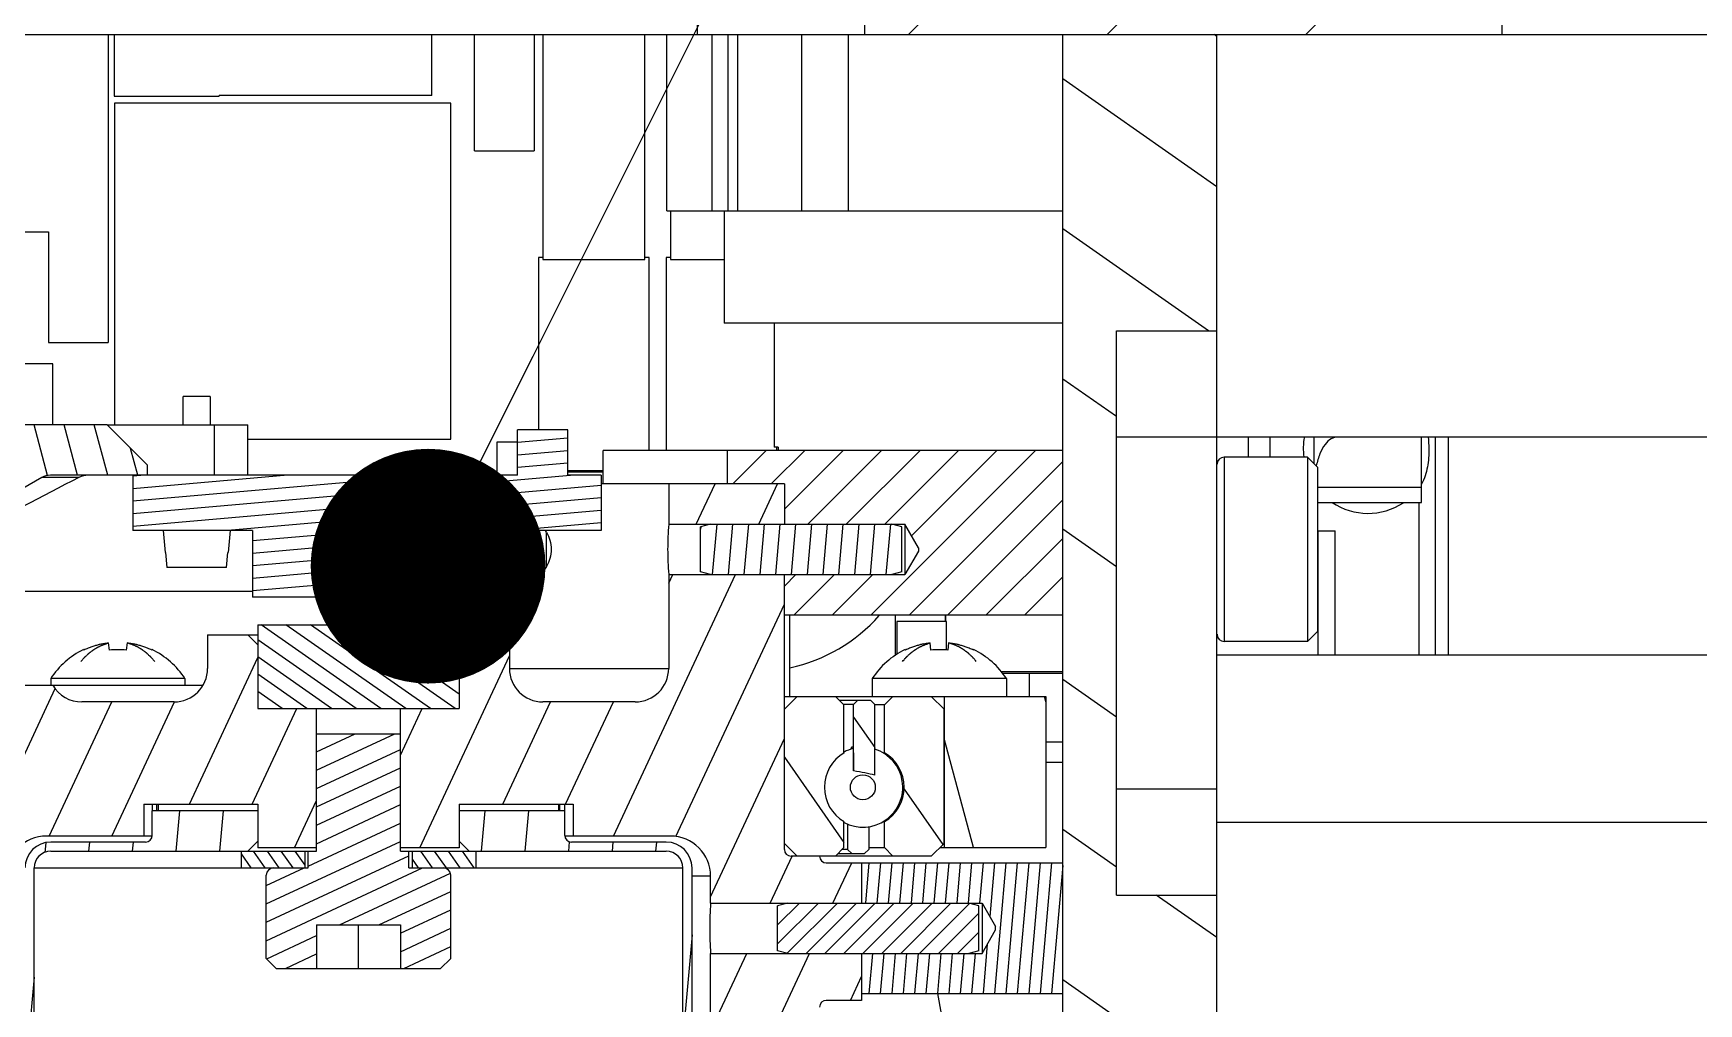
# Model space of a CAD drawing. Header units: millimetres. Extents: x 0 to 594, y 0 to 420.
# Drawn here: x 437.52 to 462.35, y 217.68 to 232.15 of the extents above; entities that cross this region are included whole.
import ezdxf

# ---------------------------------------------------------------- set-up
doc = ezdxf.new("R2010")
doc.units = ezdxf.units.MM
doc.header["$LTSCALE"] = 32.67
doc.layers.get('0').update_dxf_attribs({"linetype": 'CONTINUOUS'})
for name, color, linetype in [('3_ALL_AXES', 7, 'CONTINUOUS'), ('7_ALL_FEATURES', 7, 'CONTINUOUS'), ('AXIS', 7, 'CONTINUOUS'), ('COSMETIC', 7, 'CONTINUOUS'), ('NOTE', 7, 'CONTINUOUS')]:
    doc.layers.add(name, color=color, linetype=linetype)
doc.styles.get("Standard").update_dxf_attribs({"font": 'txt', "width": 0.85})
doc.dimstyles.get("Standard").update_dxf_attribs({"dimtxt": 3.5, "dimasz": 3.5, "dimexe": 1.5, "dimexo": 1, "dimtad": 1, "dimtxsty": 'STANDARD', "dimblk": '_FILLED', "dimblk1": '_FILLED', "dimblk2": '_FILLED', "dimcen": 0.09, "dimadec": 0, "dimazin": 0, "dimtol": 1, "dimtp": 0.01, "dimtm": 0.01, "dimtfac": 1, "dimtofl": 0, "dimtmove": 0, "dimatfit": 3, "dimldrblk": '_FILLED', "dimfxl": 1, "dimtolj": 1, "dimarcsym": 0})

# ---------------------------------------------------------------- blocks, each defined once
blk = doc.blocks.new('_FILLED')
at = {"color": 0, "linetype": 'BYBLOCK'}
blk.add_solid([(0, 0), (-1, 0.2143), (-1, -0.2143)], dxfattribs=at)

msp = doc.modelspace()

# ---------------------------------------------------------------- linework, layer by layer
at = {"color": 7, "linetype": 'CONTINUOUS'}
for p, q in [((447.421, 232.881), (447.421, 232.131)), ((449.921, 232.131), (449.921, 232.881)), ((459.421, 232.131), (459.421, 232.881)), ((423.921, 232.131), (459.421, 232.131)), ((438.641, 232.131), (438.641, 227.539)), ((438.73, 232.131), (438.73, 231.215)), ((443.467, 231.222), (443.467, 232.131)), ((444.102, 230.396), (444.102, 232.131)), ((444.991, 232.131), (444.991, 230.396)), ((445.118, 232.131), (445.118, 228.777)), ((446.642, 228.777), (446.642, 232.131)), ((452.871, 216.431), (452.871, 232.131)), ((455.171, 226.131), (455.171, 232.131)), ((438.73, 231.215), (440.292, 231.215)), ((440.292, 231.215), (440.292, 231.222)), ((443.467, 231.222), (440.292, 231.222)), ((438.736, 231.109), (438.736, 226.311)), ((443.746, 231.109), (438.736, 231.109)), ((443.746, 226.099), (443.746, 231.109)), ((444.102, 230.396), (444.991, 230.396)), ((447.023, 229.506), (447.023, 228.777)), ((436.863, 229.19), (437.752, 229.19)), ((437.752, 229.19), (437.752, 227.539)), ((445.055, 228.809), (445.055, 226.236)), ((445.118, 228.809), (445.055, 228.809)), ((445.118, 228.777), (446.642, 228.777)), ((446.706, 228.809), (446.642, 228.809)), ((446.706, 225.931), (446.706, 228.809)), ((446.96, 228.809), (446.96, 225.931)), ((447.023, 228.809), (446.96, 228.809)), ((447.023, 228.777), (447.821, 228.777)), ((453.671, 219.3), (453.671, 227.712)), ((453.671, 227.712), (455.171, 227.712)), ((437.752, 227.539), (438.641, 227.539)), ((437.816, 227.221), (437.379, 227.221)), ((437.816, 226.311), (437.816, 227.221)), ((439.758, 226.311), (439.758, 226.736)), ((440.158, 226.736), (439.758, 226.736)), ((440.158, 226.736), (440.158, 226.311)), ((438.624, 226.311), (436.188, 226.311)), ((438.624, 226.311), (439.224, 225.711)), ((444.741, 225.561), (444.741, 226.236)), ((445.491, 226.236), (444.741, 226.236)), ((445.491, 225.561), (445.491, 226.236)), ((440.724, 226.099), (443.746, 226.099)), ((444.441, 225.561), (444.441, 226.061)), ((444.441, 226.061), (444.741, 226.061)), ((448.611, 225.931), (448.611, 225.981)), ((456.621, 225.731), (456.621, 226.131)), ((458.221, 225.156), (458.221, 226.131)), ((439.224, 225.561), (439.224, 225.711)), ((446.019, 225.431), (446.019, 225.931)), ((452.871, 225.931), (446.019, 225.931)), ((447.871, 225.431), (447.871, 225.931)), ((455.279, 225.831), (455.279, 223.081)), ((456.521, 225.831), (455.279, 225.831)), ((456.521, 225.831), (456.521, 223.081)), ((456.521, 225.831), (456.671, 225.681)), ((437.652, 225.528), (434.371, 223.633)), ((438.203, 225.528), (437.652, 225.528)), ((444.741, 225.561), (437.777, 225.561)), ((439.006, 225.561), (439.006, 224.736)), ((443.407, 225.609), (443.407, 225.561)), ((444.441, 225.609), (443.407, 225.609)), ((445.491, 225.634), (446.019, 225.634)), ((446.019, 225.609), (445.491, 225.609)), ((445.991, 225.561), (445.491, 225.561)), ((445.991, 225.561), (445.991, 224.736)), ((456.671, 225.681), (456.671, 223.231)), ((448.721, 225.431), (445.991, 225.431)), ((446.996, 225.431), (446.996, 224.831)), ((448.721, 225.431), (448.721, 224.831)), ((456.671, 225.381), (458.221, 225.381)), ((456.671, 225.156), (458.221, 225.156)), ((440.789, 224.736), (439.006, 224.736)), ((439.458, 224.736), (439.487, 224.411)), ((440.458, 224.736), (440.43, 224.411)), ((440.789, 224.736), (440.789, 223.741)), ((442.071, 223.741), (442.071, 224.736)), ((442.671, 224.736), (442.071, 224.736)), ((442.671, 223.741), (442.671, 224.736)), ((443.954, 224.736), (443.954, 223.741)), ((445.991, 224.736), (443.954, 224.736)), ((446.996, 224.831), (450.519, 224.831)), ((447.621, 224.831), (447.471, 224.791)), ((447.471, 224.121), (447.471, 224.791)), ((450.471, 224.791), (450.321, 224.831)), ((450.471, 224.121), (450.471, 224.791)), ((450.519, 224.831), (450.519, 224.081)), ((450.721, 224.481), (450.519, 224.831)), ((445.171, 224.709), (445.171, 224.202)), ((450.721, 224.481), (450.721, 224.431)), ((439.487, 224.411), (439.493, 224.411)), ((439.493, 224.411), (439.513, 224.186)), ((440.404, 224.186), (440.424, 224.411)), ((440.424, 224.411), (440.43, 224.411)), ((450.721, 224.431), (450.519, 224.081)), ((440.404, 224.186), (439.513, 224.186)), ((446.996, 224.081), (446.996, 222.681)), ((446.996, 224.081), (450.519, 224.081)), ((447.621, 224.081), (447.471, 224.121)), ((448.721, 219.981), (448.721, 224.081)), ((450.471, 224.121), (450.321, 224.081)), ((440.789, 223.826), (435.032, 223.826)), ((443.954, 223.741), (440.789, 223.741)), ((448.721, 223.481), (452.871, 223.481)), ((448.801, 222.263), (448.801, 223.481)), ((451.121, 223.481), (451.121, 223.381)), ((440.871, 223.331), (440.871, 222.081)), ((440.871, 223.331), (443.871, 223.331)), ((443.871, 223.331), (443.871, 222.081)), ((450.399, 223.381), (450.399, 222.891)), ((456.521, 223.081), (456.671, 223.231)), ((438.657, 222.954), (438.646, 223.06)), ((438.921, 223.06), (438.91, 222.954)), ((440.121, 223.181), (440.121, 222.681)), ((440.121, 223.181), (440.871, 223.181)), ((440.721, 223.181), (440.871, 223.031)), ((444.021, 223.181), (443.871, 223.031)), ((443.871, 223.181), (444.621, 223.181)), ((444.621, 223.181), (444.621, 222.681)), ((450.906, 222.954), (450.895, 223.06)), ((451.17, 223.06), (451.159, 222.954)), ((456.521, 223.081), (455.279, 223.081)), ((438.276, 222.954), (438.273, 222.96)), ((439.294, 222.96), (439.291, 222.954)), ((450.525, 222.954), (450.522, 222.96)), ((451.543, 222.96), (451.54, 222.954)), ((437.783, 222.528), (437.783, 222.431)), ((439.783, 222.528), (437.783, 222.528)), ((439.783, 222.528), (439.783, 222.431)), ((444.621, 222.681), (446.996, 222.681)), ((450.032, 222.528), (450.032, 222.263)), ((452.032, 222.528), (450.032, 222.528)), ((452.871, 222.631), (451.956, 222.631)), ((452.032, 222.528), (452.032, 222.261)), ((436.021, 222.431), (440.054, 222.431)), ((448.912, 222.263), (448.721, 222.072)), ((448.721, 222.263), (449.483, 222.263)), ((448.721, 222.263), (450.912, 222.263)), ((449.61, 222.136), (449.483, 222.263)), ((450.34, 222.263), (450.213, 222.136)), ((451.102, 222.073), (450.912, 222.263)), ((450.912, 222.261), (452.621, 222.261)), ((451.104, 222.261), (451.104, 220.011)), ((452.621, 222.261), (452.621, 220.011)), ((439.621, 222.181), (438.246, 222.181)), ((440.871, 222.081), (443.871, 222.081)), ((441.746, 219.956), (441.746, 222.081)), ((442.996, 219.956), (442.996, 222.081)), ((446.496, 222.181), (445.121, 222.181)), ((449.541, 222.205), (450.007, 222.205)), ((449.753, 222.141), (449.605, 222.141)), ((449.61, 221.422), (449.61, 222.136)), ((449.817, 222.205), (449.753, 222.141)), ((449.753, 221.153), (449.753, 222.141)), ((450.071, 222.141), (450.007, 222.205)), ((450.071, 221.09), (450.071, 222.141)), ((450.213, 222.136), (450.071, 222.136)), ((450.213, 221.422), (450.213, 222.136)), ((451.102, 220.072), (451.102, 222.073)), ((441.746, 221.706), (442.996, 221.706)), ((450.192, 221.422), (450.213, 221.422)), ((455.171, 216.431), (455.171, 220.881)), ((439.171, 220.656), (439.171, 220.181)), ((439.171, 220.656), (440.871, 220.656)), ((439.296, 220.191), (439.296, 220.556)), ((440.871, 220.556), (439.296, 220.556)), ((439.297, 220.656), (439.297, 220.556)), ((439.367, 220.556), (439.367, 220.656)), ((439.389, 220.556), (439.389, 220.656)), ((440.871, 220.656), (440.871, 220.006)), ((443.871, 220.656), (443.871, 220.006)), ((443.871, 220.656), (445.571, 220.656)), ((445.446, 220.556), (443.871, 220.556)), ((445.353, 220.656), (445.353, 220.556)), ((445.375, 220.556), (445.375, 220.656)), ((445.445, 220.656), (445.445, 220.556)), ((445.446, 220.191), (445.446, 220.556)), ((445.571, 220.656), (445.571, 220.181)), ((449.61, 220.008), (449.61, 220.396)), ((449.663, 220.359), (449.663, 219.982)), ((449.98, 220.321), (449.98, 219.982)), ((450.192, 220.396), (450.213, 220.396)), ((450.213, 220.009), (450.213, 220.396)), ((439.294, 220.181), (437.721, 220.181)), ((439.196, 220.091), (437.784, 220.091)), ((440.721, 219.956), (440.871, 220.106)), ((441.746, 220.006), (440.871, 220.006)), ((443.871, 220.006), (442.996, 220.006)), ((444.021, 219.956), (443.871, 220.106)), ((447.021, 220.181), (445.448, 220.181)), ((446.959, 220.091), (445.546, 220.091)), ((448.912, 219.881), (448.721, 220.072)), ((449.61, 220.008), (449.483, 219.881)), ((449.98, 220.009), (450.213, 220.009)), ((450.34, 219.882), (450.213, 220.009)), ((451.102, 220.072), (450.912, 219.882)), ((451.041, 220.011), (452.621, 220.011)), ((437.784, 219.956), (441.746, 219.956)), ((440.621, 219.956), (440.621, 219.706)), ((441.571, 219.956), (441.571, 219.706)), ((441.621, 219.706), (441.621, 219.956)), ((442.996, 219.956), (446.959, 219.956)), ((443.121, 219.706), (443.121, 219.956)), ((443.171, 219.956), (443.171, 219.706)), ((444.121, 219.956), (444.121, 219.706)), ((449.483, 219.881), (448.821, 219.881)), ((449.346, 219.781), (452.871, 219.781)), ((450.912, 219.882), (449.483, 219.882)), ((449.52, 219.919), (449.917, 219.919)), ((449.663, 219.982), (449.584, 219.982)), ((449.663, 219.982), (449.726, 219.919)), ((449.871, 219.781), (449.871, 219.181)), ((449.917, 219.919), (449.98, 219.982)), ((437.534, 212.806), (437.534, 219.706)), ((437.534, 219.706), (441.621, 219.706)), ((440.996, 218.356), (440.996, 219.599)), ((443.121, 219.706), (447.209, 219.706)), ((443.746, 218.356), (443.746, 219.599)), ((447.209, 212.806), (447.209, 219.706)), ((447.344, 215.056), (447.344, 219.706)), ((447.621, 219.581), (447.344, 219.581)), ((447.621, 219.181), (447.621, 219.581)), ((453.671, 219.3), (455.171, 219.3)), ((447.621, 219.181), (451.669, 219.181)), ((448.771, 219.181), (448.621, 219.141)), ((448.621, 218.471), (448.621, 219.141)), ((451.621, 219.141), (451.471, 219.181)), ((451.621, 218.471), (451.621, 219.141)), ((451.669, 219.181), (451.669, 218.431)), ((451.669, 219.181), (451.871, 218.831)), ((441.746, 218.856), (441.746, 218.206)), ((441.746, 218.856), (442.996, 218.856)), ((442.371, 218.206), (442.371, 218.856)), ((442.996, 218.856), (442.996, 218.206)), ((451.669, 218.431), (451.871, 218.781)), ((451.871, 218.781), (451.871, 218.831)), ((441.146, 218.206), (440.996, 218.356)), ((443.596, 218.206), (443.746, 218.356)), ((447.621, 216.131), (447.621, 218.431)), ((447.621, 218.431), (451.669, 218.431)), ((448.771, 218.431), (448.621, 218.471)), ((449.871, 218.431), (449.871, 217.731)), ((451.621, 218.471), (451.471, 218.431)), ((441.146, 218.206), (443.596, 218.206)), ((449.871, 217.831), (452.871, 217.831)), ((449.871, 217.731), (449.346, 217.731))]:
    msp.add_line(p, q, dxfattribs=at)
at = {"color": 2, "linetype": 'CONTINUOUS'}
for p, q in [((451.321, 232.881), (450.571, 232.131)), ((454.284, 232.881), (453.534, 232.131)), ((457.247, 232.881), (456.497, 232.131)), ((455.171, 232.102), (455.13, 232.131)), ((455.171, 229.863), (452.871, 231.473)), ((455.044, 227.712), (452.871, 229.234)), ((453.671, 226.435), (452.871, 226.995)), ((437.736, 225.558), (437.535, 226.311)), ((438.184, 225.561), (437.983, 226.311)), ((438.633, 225.561), (438.432, 226.311)), ((444.768, 226.236), (444.741, 226.234)), ((439.081, 225.561), (438.974, 225.961)), ((445.491, 226.113), (444.741, 226.047)), ((445.491, 225.926), (444.741, 225.861)), ((445.491, 225.74), (444.741, 225.674)), ((447.879, 225.931), (447.871, 225.924)), ((448.452, 225.931), (447.952, 225.431)), ((449.025, 225.931), (448.525, 225.431)), ((449.598, 225.931), (448.721, 225.055)), ((450.171, 225.931), (449.071, 224.831)), ((450.744, 225.931), (449.644, 224.831)), ((452.463, 225.931), (450.013, 223.481)), ((451.317, 225.931), (450.217, 224.831)), ((452.871, 225.766), (450.586, 223.481)), ((451.89, 225.931), (450.618, 224.659)), ((445.586, 225.561), (439.006, 224.986)), ((443.453, 225.561), (439.006, 225.172)), ((441.319, 225.561), (439.006, 225.359)), ((439.186, 225.561), (439.006, 225.545)), ((445.991, 225.41), (439.006, 224.799)), ((445.991, 225.223), (440.422, 224.736)), ((447.407, 224.831), (447.687, 225.431)), ((448.342, 224.831), (448.621, 225.431)), ((445.991, 225.037), (442.555, 224.736)), ((452.871, 225.193), (451.159, 223.481)), ((445.991, 224.85), (444.689, 224.736)), ((447.474, 224.792), (447.471, 224.756)), ((447.713, 224.831), (447.647, 224.081)), ((447.948, 224.831), (447.883, 224.081)), ((448.184, 224.831), (448.118, 224.081)), ((448.419, 224.831), (448.353, 224.081)), ((448.654, 224.831), (448.588, 224.081)), ((448.889, 224.831), (448.824, 224.081)), ((449.125, 224.831), (449.059, 224.081)), ((449.36, 224.831), (449.294, 224.081)), ((449.595, 224.831), (449.53, 224.081)), ((449.83, 224.831), (449.765, 224.081)), ((450.066, 224.831), (450, 224.081)), ((450.301, 224.831), (450.235, 224.081)), ((453.671, 224.195), (452.871, 224.756)), ((442.071, 224.694), (440.789, 224.582)), ((442.071, 224.507), (440.789, 224.395)), ((443.954, 224.672), (442.671, 224.56)), ((443.954, 224.485), (442.671, 224.373)), ((452.871, 224.62), (451.732, 223.481)), ((442.071, 224.321), (440.789, 224.208)), ((443.954, 224.299), (442.671, 224.187)), ((442.071, 224.134), (440.789, 224.022)), ((443.954, 224.112), (442.671, 224)), ((446.173, 220.181), (447.992, 224.081)), ((446.996, 223.951), (447.057, 224.081)), ((448.894, 224.081), (448.721, 223.908)), ((449.467, 224.081), (448.867, 223.481)), ((450.04, 224.081), (449.44, 223.481)), ((452.871, 224.047), (452.306, 223.481)), ((442.071, 223.947), (440.789, 223.835)), ((442.071, 223.761), (441.848, 223.741)), ((443.954, 223.925), (442.671, 223.813)), ((442.976, 223.706), (443, 223.741)), ((447.104, 220.172), (448.721, 223.641)), ((442.707, 222.081), (440.922, 223.331)), ((443.075, 222.081), (441.29, 223.331)), ((443.443, 222.081), (441.658, 223.331)), ((443.811, 222.081), (442.026, 223.331)), ((443.871, 222.297), (442.394, 223.331)), ((443.871, 222.555), (442.762, 223.331)), ((443.871, 222.812), (443.13, 223.331)), ((443.871, 223.07), (443.498, 223.331)), ((443.871, 223.328), (443.866, 223.331)), ((442.339, 222.081), (440.871, 223.109)), ((439.851, 220.656), (440.871, 222.843)), ((441.971, 222.081), (440.871, 222.851)), ((443.287, 220.006), (444.621, 222.867)), ((441.603, 222.081), (440.871, 222.593)), ((453.671, 221.956), (452.871, 222.516)), ((435.636, 217.631), (437.851, 222.381)), ((441.234, 222.081), (440.871, 222.336)), ((452.621, 222.181), (452.6, 222.261)), ((437.76, 220.181), (438.693, 222.181)), ((438.695, 220.181), (439.628, 222.182)), ((440.786, 220.656), (441.451, 222.081)), ((442.996, 221.386), (443.32, 222.081)), ((444.525, 220.656), (445.236, 222.181)), ((445.46, 220.656), (446.171, 222.181)), ((449.753, 221.954), (450.071, 221.501)), ((441.746, 221.437), (442.324, 221.706)), ((441.746, 221.163), (442.912, 221.706)), ((447.621, 219.277), (448.721, 221.636)), ((451.539, 220.011), (451.104, 221.635)), ((441.746, 220.889), (442.996, 221.472)), ((448.721, 221.356), (449.61, 220.086)), ((441.746, 220.615), (442.996, 221.197)), ((441.746, 220.341), (442.996, 220.923)), ((450.506, 220.879), (451.084, 220.054)), ((439.701, 220.556), (439.649, 219.956)), ((440.352, 220.556), (440.299, 219.956)), ((441.418, 220.006), (441.746, 220.71)), ((441.746, 220.067), (442.996, 220.649)), ((444.254, 220.556), (444.201, 219.956)), ((444.904, 220.556), (444.851, 219.956)), ((441.621, 219.734), (442.996, 220.375)), ((453.671, 219.717), (452.871, 220.277)), ((437.709, 220.081), (437.696, 219.938)), ((438.36, 220.091), (438.348, 219.956)), ((439.01, 220.091), (438.999, 219.956)), ((440.996, 219.169), (442.996, 220.101)), ((445.514, 220.097), (445.502, 219.956)), ((446.164, 220.091), (446.152, 219.956)), ((446.814, 220.091), (446.802, 219.956)), ((440.621, 219.916), (440.768, 219.706)), ((440.801, 219.956), (440.976, 219.706)), ((440.996, 218.895), (443.121, 219.886)), ((441.009, 219.956), (441.184, 219.706)), ((441.216, 219.956), (441.391, 219.706)), ((441.424, 219.956), (441.571, 219.746)), ((443.171, 219.835), (443.261, 219.706)), ((443.294, 219.956), (443.469, 219.706)), ((443.502, 219.956), (443.677, 219.706)), ((443.709, 219.956), (443.884, 219.706)), ((443.917, 219.956), (444.092, 219.706)), ((448.511, 219.181), (448.838, 219.881)), ((449.446, 219.181), (449.726, 219.781)), ((449.981, 219.781), (449.929, 219.181)), ((450.152, 219.781), (450.099, 219.181)), ((450.322, 219.781), (450.269, 219.181)), ((450.492, 219.781), (450.44, 219.181)), ((450.662, 219.781), (450.61, 219.181)), ((450.832, 219.781), (450.78, 219.181)), ((451.003, 219.781), (450.95, 219.181)), ((451.173, 219.781), (451.12, 219.181)), ((451.343, 219.781), (451.291, 219.181)), ((451.513, 219.781), (451.461, 219.181)), ((451.683, 219.781), (451.631, 219.181)), ((451.854, 219.781), (451.784, 218.983)), ((452.024, 219.781), (451.853, 217.831)), ((452.194, 219.781), (452.023, 217.831)), ((452.364, 219.781), (452.194, 217.831)), ((452.534, 219.781), (452.364, 217.831)), ((452.705, 219.781), (452.534, 217.831)), ((440.996, 219.443), (441.561, 219.706)), ((440.996, 218.621), (443.324, 219.706)), ((442.089, 218.856), (443.742, 219.627)), ((452.871, 219.74), (452.704, 217.831)), ((442.676, 218.856), (443.746, 219.355)), ((455.171, 218.667), (454.266, 219.3)), ((442.996, 218.731), (443.746, 219.081)), ((448.947, 219.181), (448.621, 218.855)), ((449.23, 219.181), (448.621, 218.573)), ((448.626, 219.142), (448.621, 219.137)), ((449.512, 219.181), (448.764, 218.433)), ((449.794, 219.181), (449.044, 218.431)), ((450.076, 219.181), (449.326, 218.431)), ((450.359, 219.181), (449.609, 218.431)), ((450.641, 219.181), (449.891, 218.431)), ((450.923, 219.181), (450.173, 218.431)), ((451.205, 219.181), (450.455, 218.431)), ((451.484, 219.178), (450.738, 218.431)), ((451.621, 219.032), (451.02, 218.431)), ((442.996, 218.457), (443.746, 218.807)), ((441.003, 218.35), (441.746, 218.697)), ((443.045, 218.206), (443.746, 218.533)), ((447.344, 218.709), (447.209, 217.166)), ((451.621, 218.75), (451.302, 218.431)), ((451.747, 218.567), (451.683, 217.831)), ((441.282, 218.206), (441.746, 218.423)), ((447.621, 217.272), (448.162, 218.431)), ((448.024, 216.131), (449.096, 218.431)), ((450.034, 218.431), (449.981, 217.831)), ((450.204, 218.431), (450.151, 217.831)), ((450.374, 218.431), (450.321, 217.831)), ((450.544, 218.431), (450.492, 217.831)), ((450.714, 218.431), (450.662, 217.831)), ((450.885, 218.431), (450.832, 217.831)), ((451.055, 218.431), (451.002, 217.831)), ((451.225, 218.431), (451.172, 217.831)), ((451.395, 218.431), (451.343, 217.831)), ((451.565, 218.431), (451.513, 217.831)), ((437.534, 218.077), (437.399, 216.534)), ((449.705, 217.731), (449.871, 218.088)), ((454.218, 217.095), (452.871, 218.038))]:
    msp.add_line(p, q, dxfattribs=at)
at = {"color": 7, "linetype": 'CONTINUOUS'}
msp.add_circle((449.891, 220.909), 0.186, dxfattribs=at)
for centre, radius, start, end in [((455.279, 225.724), 0.107, 90, 180), ((437.777, 225.311), 0.25, 90, 120), ((451.63, 224.455), 4.649, 175.3612, 179.9881), ((451.614, 224.457), 4.633, 180.0043, 184.6465), ((448.269, 225.131), 2.5, 282.3443, 318.3249), ((438.783, 221.877), 1.19, 111.8978, 115.2285), ((438.783, 221.877), 1.19, 108.8741, 111.8973), ((438.783, 221.876), 1.191, 106.1099, 108.8737), ((438.783, 221.876), 1.191, 103.5554, 106.1095), ((438.783, 221.876), 1.192, 101.1575, 103.5551), ((438.783, 221.875), 1.192, 98.8619, 101.1573), ((438.783, 221.875), 1.192, 96.6139, 98.8617), ((438.783, 221.875), 1.192, 81.1383, 83.3861), ((438.784, 221.875), 1.192, 78.8427, 81.1381), ((438.784, 221.876), 1.192, 76.4449, 78.8425), ((438.784, 221.876), 1.191, 73.8905, 76.4446), ((438.784, 221.876), 1.191, 71.1263, 73.8901), ((438.784, 221.877), 1.19, 68.1027, 71.1259), ((438.784, 221.877), 1.19, 64.7715, 68.1022), ((451.032, 221.877), 1.19, 111.8978, 115.2285), ((451.032, 221.877), 1.19, 108.8741, 111.8973), ((451.032, 221.876), 1.191, 106.1099, 108.8737), ((451.032, 221.876), 1.191, 103.5554, 106.1095), ((451.032, 221.876), 1.192, 101.1575, 103.5551), ((451.032, 221.875), 1.192, 98.8619, 101.1573), ((451.032, 221.875), 1.192, 96.6139, 98.8617), ((451.032, 221.875), 1.192, 81.1383, 83.3861), ((451.033, 221.875), 1.192, 78.8427, 81.1381), ((451.033, 221.876), 1.192, 76.4449, 78.8425), ((451.033, 221.876), 1.191, 73.8905, 76.4446), ((451.033, 221.876), 1.191, 71.1263, 73.8901), ((451.033, 221.877), 1.19, 68.1027, 71.1259), ((451.033, 221.877), 1.19, 64.7715, 68.1022), ((455.279, 223.189), 0.107, 180, 270), ((438.783, 221.889), 1.187, 115.4639, 147.4083), ((438.783, 221.686), 1.274, 84.2823, 95.7177), ((438.783, 221.889), 1.187, 32.5917, 64.5361), ((451.032, 221.889), 1.187, 115.4639, 147.4083), ((451.032, 221.686), 1.274, 84.2823, 95.7177), ((451.032, 221.889), 1.187, 32.5917, 64.5361), ((439.621, 222.681), 0.5, 270, 360), ((445.121, 222.681), 0.5, 180, 270), ((446.496, 222.681), 0.5, 270, 360), ((438.246, 222.681), 0.5, 210, 270), ((449.891, 220.909), 0.595, 104.3078, 118.1218), ((449.912, 220.909), 0.595, 120.4421, 239.5579), ((449.891, 220.909), 0.595, 241.8782, 72.4024), ((449.912, 220.909), 0.595, 300.4421, 59.5579), ((437.721, 219.581), 0.6, 90, 180), ((437.784, 219.706), 0.385, 90, 180), ((439.196, 220.191), 0.1, 270, 360), ((445.546, 220.191), 0.1, 180, 270), ((446.959, 219.706), 0.385, 0, 90), ((447.021, 219.581), 0.6, 0, 90), ((437.784, 219.706), 0.25, 90, 180), ((446.959, 219.706), 0.25, 0, 90), ((448.821, 219.981), 0.1, 180, 270), ((449.346, 219.881), 0.1, 180, 270), ((441.104, 219.599), 0.107, 90, 180), ((443.639, 219.599), 0.107, 0, 90), ((452.878, 218.806), 5.27, 175.9117, 179.9923), ((452.866, 218.807), 5.258, 180.0032, 184.0928), ((449.346, 217.631), 0.1, 90, 180)]:
    msp.add_arc(centre, radius, start, end, dxfattribs=at)
msp.add_ellipse((442.371, 220.909), major_axis=(8.072, 0), ratio=0.07473, start_param=0.305183, end_param=0.416624, dxfattribs=at)
for points, knots in [([(456.975, 226.131), (456.958, 226.131), (456.922, 226.127), (456.851, 226.096), (456.769, 226.016), (456.697, 225.875), (456.665, 225.763), (456.652, 225.701)], [0, 0, 0, 0, 0.089927, 0.183336, 0.397477, 0.668434, 1, 1, 1, 1]), ([(449.715, 221.478), (449.716, 221.483), (449.719, 221.492), (449.723, 221.502), (449.726, 221.507), (449.728, 221.511), (449.731, 221.512), (449.732, 221.512)], [0, 0, 0, 0, 0.395095, 0.689312, 0.799272, 0.88572, 1, 1, 1, 1]), ([(449.732, 221.512), (449.733, 221.512), (449.734, 221.512), (449.736, 221.511), (449.737, 221.509), (449.739, 221.504), (449.742, 221.496), (449.743, 221.49), (449.743, 221.486)], [0, 0, 0, 0, 0.056344, 0.123223, 0.20876, 0.316877, 0.60708, 1, 1, 1, 1]), ([(449.743, 221.486), (449.745, 221.478), (449.747, 221.461), (449.75, 221.42), (449.752, 221.353), (449.753, 221.259), (449.753, 221.19), (449.753, 221.153)], [0, 0, 0, 0, 0.067387, 0.153528, 0.378383, 0.664822, 1, 1, 1, 1])]:
    msp.add_open_spline(points, degree=3, knots=knots, dxfattribs=at)
at = {"layer": '3_ALL_AXES', "color": 7, "linetype": 'CONTINUOUS'}
for p, q in [((452.871, 227.831), (447.821, 227.831)), ((452.371, 222.606), (451.974, 222.606))]:
    msp.add_line(p, q, dxfattribs=at)
for centre, radius, start, end in [((444.713, 224.441), 0.533, 30.426, 33.9031), ((440.521, 225.431), 3, 315.5535, 325.7087)]:
    msp.add_arc(centre, radius, start, end, dxfattribs=at)
for points, knots in [([(445.173, 224.711), (445.195, 224.674), (445.231, 224.591), (445.243, 224.502), (445.243, 224.456)], [0, 0, 0, 0, 0.490623, 1, 1, 1, 1]), ([(445.243, 224.456), (445.243, 224.411), (445.231, 224.321), (445.195, 224.238), (445.173, 224.201)], [0, 0, 0, 0, 0.509406, 1, 1, 1, 1]), ([(445.173, 224.201), (445.149, 224.16), (445.092, 224.087), (444.949, 223.974), (444.739, 223.885), (444.469, 223.838), (444.285, 223.831), (444.192, 223.831)], [0, 0, 0, 0, 0.128463, 0.252352, 0.495971, 0.744186, 1, 1, 1, 1]), ([(444.192, 223.831), (444.173, 223.831), (444.093, 223.832), (444.014, 223.835), (443.954, 223.839)], [0, 0, 0, 0, 0.247922, 1, 1, 1, 1])]:
    msp.add_open_spline(points, degree=3, knots=knots, dxfattribs=at)
at = {"layer": '7_ALL_FEATURES', "color": 7, "linetype": 'CONTINUOUS'}
for p, q in [((446.971, 229.506), (446.971, 232.131)), ((447.639, 232.131), (447.639, 229.506)), ((447.877, 232.131), (447.877, 229.506)), ((448.027, 229.506), (448.027, 232.131)), ((448.981, 229.506), (448.981, 232.131)), ((449.676, 229.506), (449.676, 232.131)), ((459.421, 232.131), (472.571, 232.131)), ((446.971, 229.506), (452.871, 229.506)), ((447.821, 229.506), (447.821, 227.831)), ((448.571, 227.831), (448.571, 225.981)), ((438.624, 226.311), (440.724, 226.311)), ((440.224, 225.561), (440.224, 226.311)), ((440.724, 225.561), (440.724, 226.311)), ((462.607, 226.131), (453.671, 226.131)), ((455.171, 220.881), (455.171, 226.131)), ((455.642, 225.831), (455.642, 226.131)), ((455.965, 225.831), (455.965, 226.131)), ((458.423, 226.131), (458.423, 222.881)), ((458.181, 225.156), (458.181, 222.881)), ((456.671, 224.731), (456.931, 224.731)), ((456.681, 222.881), (456.681, 224.731)), ((456.931, 222.881), (456.931, 224.731)), ((455.171, 222.881), (464.421, 222.881)), ((452.371, 222.606), (452.371, 222.261)), ((452.871, 222.606), (452.371, 222.606)), ((452.871, 221.581), (452.621, 221.581)), ((452.621, 221.281), (452.871, 221.281)), ((455.171, 220.881), (453.671, 220.881)), ((463.916, 220.381), (455.171, 220.381)), ((451.006, 217.831), (451.057, 217.528))]:
    msp.add_line(p, q, dxfattribs=at)
for centre, radius, start, end in [((457.421, 225.956), 0.963, 169.4638, 187.4659), ((456.787, 225.958), 1.546, 359.9359, 6.4452), ((457.421, 225.956), 0.963, 236.2713, 303.2925)]:
    msp.add_arc(centre, radius, start, end, dxfattribs=at)
for points, knots in [([(458.332, 225.956), (458.332, 225.865), (458.321, 225.728), (458.278, 225.552), (458.243, 225.467), (458.221, 225.427)], [0, 0, 0, 0, 0.50097, 0.750406, 1, 1, 1, 1]), ([(438.203, 225.528), (437.649, 225.245), (436.549, 224.661), (435.458, 224.063), (434.914, 223.761)], [0, 0, 0, 0, 0.499996, 1, 1, 1, 1])]:
    msp.add_open_spline(points, degree=3, knots=knots, dxfattribs=at)
msp.add_open_spline([(438.345, 225.561), (438.297, 225.561), (438.246, 225.55), (438.203, 225.528)], degree=3, dxfattribs=at)
at = {"layer": 'AXIS', "color": 7, "linetype": 'CONTINUOUS'}
for p, q in [((448.629, 225.981), (448.571, 225.981)), ((448.629, 225.981), (448.629, 225.931)), ((458.621, 222.881), (458.621, 226.131)), ((450.371, 223.481), (450.371, 222.873)), ((451.121, 223.381), (451.121, 223.481)), ((451.139, 223.381), (450.399, 223.381)), ((451.139, 222.955), (451.139, 223.381))]:
    msp.add_line(p, q, dxfattribs=at)
at = {"layer": 'COSMETIC', "color": 7, "linetype": 'CONTINUOUS'}
for points in [[(438.233, 222.785), (438.241, 222.793), (438.252, 222.806), (438.265, 222.821), (438.273, 222.829), (438.278, 222.835), (438.284, 222.842), (438.288, 222.846), (438.291, 222.849), (438.292, 222.851), (438.293, 222.852), (438.294, 222.853), (438.296, 222.854), (438.298, 222.857), (438.302, 222.86), (438.307, 222.865), (438.315, 222.872), (438.325, 222.881), (438.335, 222.891), (438.343, 222.898), (438.348, 222.903), (438.352, 222.906), (438.354, 222.909), (438.356, 222.91), (438.357, 222.911), (438.358, 222.912), (438.36, 222.913), (438.363, 222.915), (438.367, 222.919), (438.374, 222.923), (438.38, 222.928), (438.388, 222.934), (438.397, 222.941), (438.405, 222.947), (438.411, 222.951), (438.415, 222.954), (438.418, 222.957), (438.421, 222.959), (438.423, 222.96), (438.424, 222.961), (438.426, 222.962), (438.428, 222.964), (438.431, 222.965), (438.434, 222.967), (438.439, 222.97), (438.445, 222.973), (438.454, 222.979), (438.463, 222.984), (438.472, 222.99), (438.479, 222.994), (438.486, 222.998), (438.491, 223.001), (438.494, 223.003), (438.496, 223.003), (438.497, 223.004), (438.498, 223.005), (438.5, 223.006), (438.503, 223.007), (438.507, 223.009), (438.513, 223.011), (438.522, 223.015), (438.534, 223.02), (438.545, 223.025), (438.554, 223.029), (438.56, 223.032), (438.564, 223.034), (438.567, 223.035), (438.569, 223.036), (438.57, 223.037), (438.571, 223.037), (438.573, 223.037), (438.576, 223.038), (438.582, 223.04), (438.589, 223.042), (438.596, 223.044), (438.606, 223.047), (438.622, 223.052), (438.637, 223.057), (438.646, 223.06)], [(439.333, 222.785), (439.326, 222.793), (439.315, 222.806), (439.302, 222.821), (439.294, 222.829), (439.289, 222.835), (439.283, 222.842), (439.279, 222.846), (439.276, 222.849), (439.275, 222.851), (439.274, 222.852), (439.273, 222.853), (439.271, 222.854), (439.269, 222.857), (439.265, 222.86), (439.26, 222.865), (439.252, 222.872), (439.242, 222.881), (439.232, 222.891), (439.224, 222.898), (439.219, 222.903), (439.215, 222.906), (439.212, 222.909), (439.211, 222.91), (439.21, 222.911), (439.209, 222.912), (439.207, 222.913), (439.204, 222.915), (439.199, 222.919), (439.193, 222.923), (439.187, 222.928), (439.178, 222.934), (439.17, 222.941), (439.162, 222.947), (439.156, 222.951), (439.152, 222.954), (439.149, 222.957), (439.146, 222.959), (439.144, 222.96), (439.143, 222.961), (439.141, 222.962), (439.139, 222.964), (439.136, 222.965), (439.132, 222.967), (439.128, 222.97), (439.122, 222.973), (439.113, 222.979), (439.104, 222.984), (439.095, 222.99), (439.088, 222.994), (439.081, 222.998), (439.076, 223.001), (439.073, 223.003), (439.071, 223.003), (439.07, 223.004), (439.069, 223.005), (439.067, 223.006), (439.064, 223.007), (439.06, 223.009), (439.054, 223.011), (439.045, 223.015), (439.033, 223.02), (439.022, 223.025), (439.013, 223.029), (439.007, 223.032), (439.003, 223.034), (439, 223.035), (438.998, 223.036), (438.997, 223.037), (438.996, 223.037), (438.994, 223.037), (438.991, 223.038), (438.985, 223.04), (438.978, 223.042), (438.971, 223.044), (438.961, 223.047), (438.945, 223.052), (438.93, 223.057), (438.921, 223.06)], [(450.482, 222.785), (450.49, 222.793), (450.501, 222.806), (450.514, 222.821), (450.522, 222.829), (450.527, 222.835), (450.533, 222.842), (450.537, 222.846), (450.54, 222.849), (450.541, 222.851), (450.542, 222.852), (450.543, 222.853), (450.545, 222.854), (450.547, 222.857), (450.551, 222.86), (450.556, 222.865), (450.564, 222.872), (450.574, 222.881), (450.584, 222.891), (450.592, 222.898), (450.597, 222.903), (450.601, 222.906), (450.603, 222.909), (450.605, 222.91), (450.606, 222.911), (450.607, 222.912), (450.609, 222.913), (450.612, 222.915), (450.616, 222.919), (450.623, 222.923), (450.629, 222.928), (450.638, 222.934), (450.646, 222.941), (450.654, 222.947), (450.66, 222.951), (450.664, 222.954), (450.667, 222.957), (450.67, 222.959), (450.672, 222.96), (450.673, 222.961), (450.675, 222.962), (450.677, 222.964), (450.68, 222.965), (450.683, 222.967), (450.688, 222.97), (450.694, 222.973), (450.703, 222.979), (450.712, 222.984), (450.721, 222.99), (450.728, 222.994), (450.735, 222.998), (450.74, 223.001), (450.743, 223.003), (450.745, 223.003), (450.746, 223.004), (450.747, 223.005), (450.749, 223.006), (450.752, 223.007), (450.756, 223.009), (450.762, 223.011), (450.771, 223.015), (450.783, 223.02), (450.794, 223.025), (450.803, 223.029), (450.809, 223.032), (450.813, 223.034), (450.816, 223.035), (450.818, 223.036), (450.819, 223.037), (450.82, 223.037), (450.822, 223.037), (450.825, 223.038), (450.831, 223.04), (450.838, 223.042), (450.845, 223.044), (450.855, 223.047), (450.871, 223.052), (450.886, 223.057), (450.895, 223.06)], [(451.582, 222.785), (451.575, 222.793), (451.564, 222.806), (451.551, 222.821), (451.543, 222.829), (451.538, 222.835), (451.532, 222.842), (451.528, 222.846), (451.525, 222.849), (451.524, 222.851), (451.523, 222.852), (451.522, 222.853), (451.52, 222.854), (451.518, 222.857), (451.514, 222.86), (451.509, 222.865), (451.501, 222.872), (451.491, 222.881), (451.481, 222.891), (451.473, 222.898), (451.468, 222.903), (451.464, 222.906), (451.462, 222.909), (451.46, 222.91), (451.459, 222.911), (451.458, 222.912), (451.456, 222.913), (451.453, 222.915), (451.449, 222.919), (451.442, 222.923), (451.436, 222.928), (451.427, 222.934), (451.419, 222.941), (451.411, 222.947), (451.405, 222.951), (451.401, 222.954), (451.398, 222.957), (451.395, 222.959), (451.393, 222.96), (451.392, 222.961), (451.39, 222.962), (451.388, 222.964), (451.385, 222.965), (451.382, 222.967), (451.377, 222.97), (451.371, 222.973), (451.362, 222.979), (451.353, 222.984), (451.344, 222.99), (451.337, 222.994), (451.33, 222.998), (451.325, 223.001), (451.322, 223.003), (451.32, 223.003), (451.319, 223.004), (451.318, 223.005), (451.316, 223.006), (451.313, 223.007), (451.309, 223.009), (451.303, 223.011), (451.294, 223.015), (451.282, 223.02), (451.271, 223.025), (451.262, 223.029), (451.256, 223.032), (451.252, 223.034), (451.249, 223.035), (451.247, 223.036), (451.246, 223.037), (451.245, 223.037), (451.243, 223.037), (451.24, 223.038), (451.234, 223.04), (451.227, 223.042), (451.22, 223.044), (451.21, 223.047), (451.194, 223.052), (451.179, 223.057), (451.17, 223.06)]]:
    msp.add_open_spline(points, degree=3, knots=[0, 0, 0, 0, 0.0625, 0.09375, 0.109375, 0.125, 0.140625, 0.15625, 0.160156, 0.164062, 0.166016, 0.167969, 0.171875, 0.179688, 0.1875, 0.203125, 0.21875, 0.25, 0.28125, 0.296875, 0.3125, 0.320312, 0.328125, 0.332031, 0.333984, 0.335938, 0.339844, 0.34375, 0.359375, 0.375, 0.390625, 0.40625, 0.4375, 0.453125, 0.46875, 0.476562, 0.484375, 0.492188, 0.496094, 0.5, 0.503906, 0.507812, 0.515625, 0.523438, 0.53125, 0.546875, 0.5625, 0.59375, 0.609375, 0.625, 0.640625, 0.65625, 0.660156, 0.664062, 0.666016, 0.667969, 0.671875, 0.679688, 0.6875, 0.703125, 0.71875, 0.75, 0.78125, 0.796875, 0.8125, 0.820312, 0.828125, 0.832031, 0.833984, 0.835938, 0.839844, 0.84375, 0.859375, 0.875, 0.890625, 0.90625, 0.9375, 1, 1, 1, 1], dxfattribs=at)

# ---------------------------------------------------------------- leaders
at = {"layer": 'NOTE', "color": 2, "linetype": 'CONTINUOUS', "annotation_type": 0, "has_hookline": 1, "hookline_direction": 0, "text_width": 21.197}
msp.add_leader([(443.409, 224.205), (471.501, 280.38), (477.501, 280.38)], dimstyle='STANDARD', override={"dimtad": 1, "dimldrblk": 'DOT'}, dxfattribs=at)

doc.saveas('drawing.dxf')
